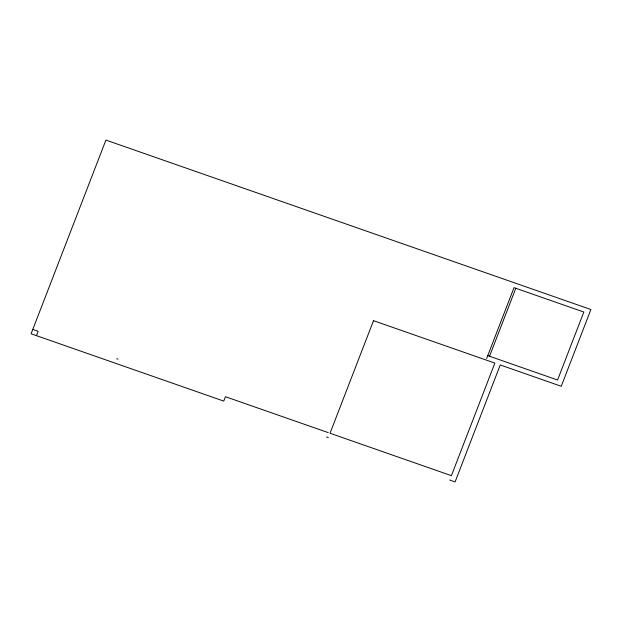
<?xml version="1.0" encoding="UTF-8"?>
<svg xmlns="http://www.w3.org/2000/svg" width="622" height="622" viewBox="0 0 622 622"><rect width="100%" height="100%" fill="white"/><g stroke="black" fill="none" stroke-linecap="round" stroke-linejoin="round"><path stroke-width="0.93" d="M36.473 335.662L38.167 331.277L32.795 329.403M486.629 358.544L514.013 287.644L583.833 312.034L557.576 380.019L487.757 355.621M489.545 356.25L515.801 288.266M116.773 358.738L118.025 359.182M328.237 432.624L225.436 396.712L223.749 401.097L31.1 333.789L105.919 140.082L590.9 309.523L561.254 386.278L500.251 364.966L455.079 481.918L449.714 480.044M326.542 437.009L328.33 437.639M373.503 320.68L330.025 433.254L451.401 475.659L494.879 363.085L373.503 320.68"/></g></svg>
